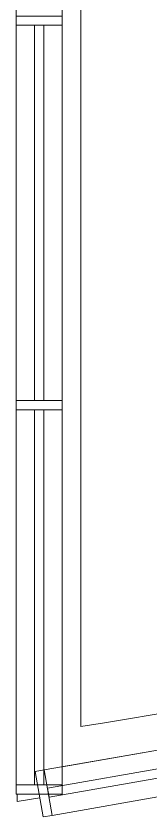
# Model space of a CAD drawing. Header units: inches. Extents: x 46946 to 48441, y 40324 to 42003.
# Drawn here: x 47654.3 to 47668.9, y 40323.8 to 40410.5 of the extents above; entities that cross this region are included whole.
import ezdxf

# ---------------------------------------------------------------- set-up
doc = ezdxf.new("R2010")
doc.units = ezdxf.units.IN
doc.header["$MEASUREMENT"] = 0
for name, color, linetype, lineweight in [('8_ TYPICAL FLOOR PLAN__6th _ 10th__dwg _3_', 8, 'Continuous', 9), ('A-GLAZ-CURT', 52, 'Continuous', 9), ('A-GLAZ-CWMG', 51, 'Continuous', 9), ('GLAZING', 7, 'Continuous', 9), ('THIN', 7, 'Continuous', 9)]:
    doc.layers.add(name, color=color, linetype=linetype, lineweight=lineweight)

# ---------------------------------------------------------------- blocks, each defined once
blk = doc.blocks.new('8_ TYPICAL FLOOR PLAN__6th _ 10th__dwg _3_-696755-Level 06 - Furniture')
at = {"layer": 'GLAZING'}
for q in [(15617.923, -32409.312), (15620.355, -32409.714)]:
    blk.add_line((15617.923, -32410.112), q, dxfattribs=at)
at = {"layer": 'THIN', "flags": 128}
blk.add_lwpolyline([(15624.812, -32401.225), (15624.812, -32277.087), (15624.812, -32401.996)], dxfattribs=at)
at = {"layer": 'THIN'}
blk.add_arc((15199.025, -29838.694), 2598.425, 279.431227, 283.107382, dxfattribs=at)
blk = doc.blocks.new('System Panel - Glazed-982852-Level 06 - Furniture')
at = {"layer": 'A-GLAZ-CURT', "lineweight": 13}
for p, q in [((28.466, 0.5), (-28.466, 0.5)), ((-28.466, 0.5), (-28.466, -0.5)), ((28.466, -0.5), (28.466, 0.5)), ((-28.466, -0.5), (28.466, -0.5))]:
    blk.add_line(p, q, dxfattribs=at)
blk = doc.blocks.new('Rectangular Mullion - Rectangular Mullion-982874-Level 06 - Furniture')
at = {"layer": 'A-GLAZ-CWMG'}
for p, q in [((47713.434, 40338.647), (47657.377, 40328.863)), ((47713.434, 40338.647), (47659.322, 40329.203)), ((47714.349, 40333.732), (47658.237, 40323.938))]:
    blk.add_line(p, q, dxfattribs=at)
blk = doc.blocks.new('System Panel - Glazed-935327-Level 06 - Furniture')
at = {"layer": 'A-GLAZ-CURT', "lineweight": 13}
for p, q in [((20.312, 0.5), (-20.312, 0.5)), ((-20.312, 0.5), (-20.312, -0.5)), ((20.312, -0.5), (20.312, 0.5)), ((-20.312, -0.5), (20.312, -0.5))]:
    blk.add_line(p, q, dxfattribs=at)
blk = doc.blocks.new('Rectangular Mullion - Rectangular Mullion-935325-Level 06 - Furniture')
at = {"layer": 'A-GLAZ-CWMG'}
for p, q in [((47654.322, 40367.853), (47654.322, 40327.228)), ((47659.322, 40367.853), (47659.322, 40327.228))]:
    blk.add_line(p, q, dxfattribs=at)
blk = doc.blocks.new('Rectangular Mullion - Rectangular Mullion-935254-Level 06 - Furniture')
at = {"layer": 'A-GLAZ-CWMG', "lineweight": 20}
for p, q in [((-0.5, 2.5), (0.5, 2.5)), ((-0.5, -2.5), (-0.5, 2.5)), ((0.5, 2.5), (0.5, -2.5)), ((0.5, -2.5), (-0.5, -2.5))]:
    blk.add_line(p, q, dxfattribs=at)
blk = doc.blocks.new('Rectangular Mullion - Rectangular Mullion-V51-Level 06 - Furniture')
at = {"layer": 'A-GLAZ-CWMG'}
for p, q in [((47654.322, 40409.477), (47654.322, 40368.853)), ((47659.322, 40409.477), (47659.322, 40368.853))]:
    blk.add_line(p, q, dxfattribs=at)
blk = doc.blocks.new('Rectangular Mullion - Rectangular Mullion-V52-Level 06 - Furniture')
at = {"layer": 'A-GLAZ-CWMG'}
for p, q in [((47654.322, 40451.101), (47654.322, 40410.477)), ((47659.322, 40451.101), (47659.322, 40410.477))]:
    blk.add_line(p, q, dxfattribs=at)
blk = doc.blocks.new('Rectangular Mullion - Rectangular Mullion-V53-Level 06 - Furniture')
at = {"layer": 'A-GLAZ-CWMG', "lineweight": 20}
for p, q in [((0, 2.5), (-1, 2.5)), ((-1, 2.5), (-1, -2.5)), ((0, -2.5), (0, 2.5)), ((-1, -2.5), (0, -2.5))]:
    blk.add_line(p, q, dxfattribs=at)
blk = doc.blocks.new('Rectangular Mullion - Rectangular Mullion-982885-Level 06 - Furniture')
at = {"layer": 'A-GLAZ-CWMG', "lineweight": 20}
for p, q in [((0, 2.5), (-1, 2.5)), ((-1, 2.5), (-1, -2.5)), ((0, -2.5), (0, 2.5)), ((-1, -2.5), (0, -2.5))]:
    blk.add_line(p, q, dxfattribs=at)

msp = doc.modelspace()

# ---------------------------------------------------------------- block references
at = {"layer": '8_ TYPICAL FLOOR PLAN__6th _ 10th__dwg _3_', "color": 7}
msp.add_blockref('8_ TYPICAL FLOOR PLAN__6th _ 10th__dwg _3_-696755-Level 06 - Furniture', (32036.537, 72735.541), dxfattribs=at)
at = {"layer": 'A-GLAZ-CURT'}
for name, p, rotation in [('System Panel - Glazed-935327-Level 06 - Furniture', (47656.822, 40389.165), 90), ('System Panel - Glazed-935327-Level 06 - Furniture', (47656.822, 40347.541), 90), ('System Panel - Glazed-982852-Level 06 - Furniture', (47685.849, 40331.295), 9.90085848571865)]:
    msp.add_blockref(name, p, dxfattribs=dict(at, rotation=rotation))
at = {"layer": 'A-GLAZ-CWMG'}
for name in ['Rectangular Mullion - Rectangular Mullion-V52-Level 06 - Furniture', 'Rectangular Mullion - Rectangular Mullion-V51-Level 06 - Furniture', 'Rectangular Mullion - Rectangular Mullion-935325-Level 06 - Furniture', 'Rectangular Mullion - Rectangular Mullion-982874-Level 06 - Furniture']:
    msp.add_blockref(name, (0, 0), dxfattribs=at)
at = {"layer": 'A-GLAZ-CWMG', "extrusion": (0, 0, -1), "rotation": 90}
for p in [(-47656.822, 40409.977), (-47656.822, 40368.353)]:
    msp.add_blockref('Rectangular Mullion - Rectangular Mullion-935254-Level 06 - Furniture', p, dxfattribs=at)
at = {"layer": 'A-GLAZ-CWMG'}
for name, rotation in [('Rectangular Mullion - Rectangular Mullion-982885-Level 06 - Furniture', 189.9008584857186), ('Rectangular Mullion - Rectangular Mullion-V53-Level 06 - Furniture', 270)]:
    msp.add_blockref(name, (47656.822, 40326.228), dxfattribs=dict(at, rotation=rotation))

doc.saveas('drawing.dxf')
